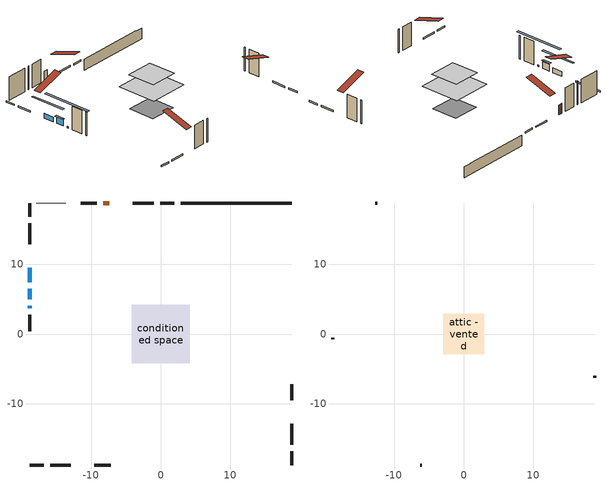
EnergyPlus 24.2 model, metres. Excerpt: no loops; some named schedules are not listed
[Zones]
conditioned space
 floor adiabatic (AdiabaticFloorConstruction): -4.16,-4.16 -4.16,4.16 4.16,4.16 4.16,-4.16 z2.6
 floor foundation (Slab1 construction): -2.79,-2.79 -2.79,2.79 2.79,2.79 2.79,-2.79 z-2.1
 wall outside (RimJoist1 construction): 1.9,18.78 -0.08,18.78 / -18.78,-18.78 -16.8,-18.78 / -18.78,18.78 -18.78,16.8 / 18.78,-18.78 18.78,-16.8 z0.16:0.46
 wall outside (RimJoist2 construction): -1.01,18.78 -4,18.78 / -15.87,-18.78 -12.88,-18.78 / -18.78,15.87 -18.78,12.88 / 18.78,-15.87 18.78,-12.88 z0.16:0.46
 wall outside (AdiabaticWallConstruction 1): -7.35,18.78 -8.21,18.78 z0.16:2.19
 wall outside (AdiabaticWallConstruction): -18.78,9.53 -18.78,7.39 z0.16:1.14; -18.78,6.46 -18.78,4.95 z0.16:1.54; -18.78,4.03 -18.78,3.69 z0.16:0.47
 wall outside (Wall1 construction): -9.14,18.78 -11.48,18.78 / -9.53,-18.78 -7.18,-18.78 / -18.78,2.76 -18.78,0.42 / 18.78,-9.53 18.78,-7.18 z0.16:5.04
 wall foundation (FoundationWall1 construction): 2.83,18.78,-2.1 2.83,18.78,0.16 17.19,18.78,0.16 17.19,18.78,0.1 18.78,18.78,0.1 18.78,18.78,-2.1
 wall adiabatic (Wall4 construction): -13.6,18.78 -17.85,18.78 z0.16:5.04
 window (WindowConstruction): -18.78,9.53 -18.78,7.39 z0.16:1.14
 window (WindowConstruction 1): -18.78,6.46 -18.78,4.95 z0.16:1.54
 window (WindowConstruction 2): -18.78,4.02 -18.78,3.69 z0.16:0.46
 door (Door): -7.35,18.78 -8.21,18.78 z0.16:2.19
 ceiling adiabatic (AdiabaticFloorConstruction): 4.16,-4.16 4.16,4.16 -4.16,4.16 -4.16,-4.16 z2.6
attic - vented
 floor to conditioned space (Floor1 construction Reversed): -2.92,-2.92 -2.92,2.92 2.92,2.92 2.92,-2.92 z5.04
 wall outside (Wall3 construction): -12.41,18.78 -12.68,18.78 / -6.25,-18.78 -5.99,-18.78 / -18.78,-0.51 -18.78,-0.77 / 18.78,-6.25 18.78,-5.99 z0.16:5.04
 roof outside (Roof1 construction): -6.42,18.78,5.04 -6.42,13.1,6.93 -4.93,13.1,6.93 -4.93,18.78,5.04; -10.45,-18.78,5.04 -10.45,-13.1,6.93 -11.95,-13.1,6.93 -11.95,-18.78,5.04; -18.78,10.45,5.04 -13.1,10.45,6.93 -13.1,11.95,6.93 -18.78,11.95,5.04; 18.78,-10.45,5.04 13.1,-10.45,6.93 13.1,-11.95,6.93 18.78,-11.95,5.04
shading: -18.78,4.75 -18.78,12.16 -19.19,12.16 -19.19,4.75 z3.77; -18.78,4.75 -18.78,6.66 -19.19,6.66 -19.19,4.75 z1.74; -18.78,-1.39 -18.78,9.11 -19.19,9.11 -19.19,-1.39 z5.54
[Building]
Building 1: Terrain=Suburbs
[Site:Location]
Erieau AUT_ON: Latitude {deg}=42.25; Longitude {deg}=-81.9; Time Zone {hr}=-5; Elevation {m}=178; Keep Site Location Information=Yes
[Site:GroundTemperature:Shallow]
5.2292, 3.30147, 3.1471, 4.0619, 7.73432, 11.3896, 14.5586, 16.5661, 16.7366, 15.1039, 12.0157, 8.47254
[Site:WaterMainsTemperature]
Calculation Method=Schedule; Temperature Schedule=mains temperature schedule
[Material] Roughness=Rough; Thermal Absorptance=0.9
Name | Thickness {m} | Conductivity {W/m-K} | Density {kg/m3} | Specific Heat {J/kg-K} | Solar Absorptance | Visible Absorptance
asphalt or fiberglass shingles | 0.00635 | 0.162714 | 1121.4 | 1465.45 | 0.84 | 0.84
ceiling stud and cavity | 0.1397 | 0.0761394 | 65.682 | 1177.47 | 0.7 | 0.7
concrete 4.0 in. | 0.1016 | 1.803125 | 2242.8 | 837.4 | 0.7 | 0.7
concrete 8.0 in. | 0.2032 | 1.803125 | 2242.8 | 837.4 | 0.7 | 0.7
door material | 0.04445 | 0.053851 | 512.64 | 1214.23 | 0.7 | 0.7
exterior vertical ins | 0.0157188 | 0.029427 | 32.04 | 1214.23 | 0.7 | 0.7
floor covering | 0.0127 | 0.0433444 | 54.468 | 1339.84 | 0.6 | 0.6
floor rigid ins; wall rigid ins | 0.512978 | 0.029427 | 32.04 | 1214.23 | 0.7 | 0.7
floor stud and cavity | 0.1397 | 1.75129 | 37.0049 | 1207.88 | 0.7 | 0.7
furniture material conditioned space 1 | 0.1524 | 0.115458 | 640.8 | 1214.23 | 0.6 | 0.6
gypsum board | 0.0127 | 0.160291 | 801 | 837.4 | 0.6 | 0.6
gypsum board 1 | 0.0127 | 0.160291 | 801 | 837.4 | 0.7 | 0.7
interior horizontal ins | 0.0107684 | 0.029427 | 32.04 | 1214.23 | 0.7 | 0.7
osb sheathing 0.5 in. | 0.0127 | 0.115458 | 512.64 | 1214.23 | 0.7 | 0.7
osb sheathing 0.5 in. 1 | 0.0127 | 0.115458 | 512.64 | 1214.23 | 0.4 | 0.4
osb sheathing 0.75 in. | 0.01905 | 0.115458 | 512.64 | 1214.23 | 0.7 | 0.7
osb sheathing 2.0 in. | 0.0508 | 0.115458 | 512.64 | 1214.23 | 0.7 | 0.7
rim joist stud and cavity | 0.0508 | 0.0453916 | 125.044 | 1163.47 | 0.6 | 0.6
rim joist stud and cavity 1 | 0.0508 | 0.648972 | 50.32683 | 1063.81 | 0.6 | 0.6
wall stud and cavity | 0.1397 | 0.0896479 | 139.0536 | 1170.24 | 0.7 | 0.7
wall stud and cavity 1 | 0.0889 | 6.9971 | 50.32683 | 1063.81 | 0.6 | 0.6
wall stud and cavity 2 | 0.1397 | 0.0811608 | 139.0536 | 1170.24 | 0.7 | 0.7
wall stud and cavity 3 | 0.0889 | 0.380278 | 52.3479 | 1209.89 | 0.7 | 0.7
wall stud and cavity 4 | 0.0889 | 0.391764 | 83.0341 | 1211.67 | 0.7 | 0.7
wood siding | 0.0254 | 0.102417 | 544.68 | 1172.36 | 0.4 | 0.4
wood siding 1 | 0.00254 | 0.102417 | 544.68 | 1172.36 | 0.4 | 0.4
wood siding 2; wood siding 3; wood siding 4 | 0.0254 | 0.102417 | 544.68 | 1172.36 | 0.7 | 0.7
[WindowMaterial:SimpleGlazingSystem]
Name | U-Factor {W/m2-K} | Solar Heat Gain Coefficient
WindowMaterial | 2.47674 | 0.61
WindowMaterial 1 | 2.40861 | 0.64
WindowMaterial 2 | 2.8214 | 0.41
[Construction]
AdiabaticFloorConstruction: floor stud and cavity, floor rigid ins, osb sheathing 0.75 in., floor covering
AdiabaticWallConstruction: wood siding 3, wall rigid ins, wall stud and cavity 3, gypsum board
AdiabaticWallConstruction 1: wood siding 4, wall rigid ins, wall stud and cavity 3, gypsum board
Door: door material
Floor1 construction Reversed: gypsum board, ceiling stud and cavity
FoundationWall1 construction: concrete 8.0 in., gypsum board 1
furniture construction conditioned space 1: furniture material conditioned space 1
PartitionWallConstruction: gypsum board, wall stud and cavity 4, gypsum board
RimJoist1 construction: wood siding 2, osb sheathing 2.0 in., rim joist stud and cavity
RimJoist2 construction: wood siding 2, rim joist stud and cavity 1
Roof1 construction: asphalt or fiberglass shingles
Slab1 construction: concrete 4.0 in.
Wall1 construction: wood siding, osb sheathing 0.5 in., wall stud and cavity, gypsum board
Wall3 construction: wood siding 1, wall stud and cavity 1
Wall4 construction: osb sheathing 0.5 in. 1, wall stud and cavity 2, gypsum board
WindowConstruction: WindowMaterial
WindowConstruction 1: WindowMaterial 1
WindowConstruction 2: WindowMaterial 2
[Zone] Multiplier=1; Part of Total Floor Area=Yes
Name | Volume {m3}
attic - vented | 10.4673
conditioned space | 251.2
[Space]
Name | Zone | Volume {m3}
attic - vented 1 | attic - vented | 10.4673
conditioned space 1 | conditioned space | 251.2
[ZoneInfiltration:EffectiveLeakageArea]
infil attic - vented 1: Zone or Space=attic - vented 1; Schedule=Always On Discrete; Effective Air Leakage Area {cm2}=1633.92; Stack Coefficient=0.000470846; Wind Coefficient=1.46609e-05
[ZoneMixing]
whole house fan mix: Zone or Space=attic - vented; Schedule=Always On Continuous; Design Flow Rate Calculation Method=Flow/Zone; Design Flow Rate {m3/s}=0; Source Zone or Space=conditioned space
[SurfaceProperty:ExposedFoundationPerimeter]
Slab1: Exposed Perimeter Calculation Method=TotalExposedPerimeter; Total Exposed Perimeter {m}=15.95
[InternalMass] Zone or ZoneList=conditioned space; Space or SpaceList=conditioned space 1
Name | Construction | Surface Area {m2}
furniture mass conditioned space 1 | furniture construction conditioned space 1 | 40.172
partition wall mass | PartitionWallConstruction | 100.43
[Lights]
interior lighting: Zone or ZoneList or Space or SpaceList=conditioned space 1; Schedule=interior lighting schedule; Design Level Calculation Method=LightingLevel; Lighting Level {W}=343.2; Return Air Fraction=0; Fraction Radiant=0.6; Fraction Visible=0.2; Fraction Replaceable=1
[People]
occupants: Zone or ZoneList or Space or SpaceList=conditioned space 1; Number of People Schedule=occupants schedule; Number of People Calculation Method=People; Number of People=3; Fraction Radiant=0.314171; Sensible Heat Fraction=0.56303; Activity Level Schedule=occupants activity schedule; Carbon Dioxide Generation Rate {m3/s-W}=0; Enable ASHRAE 55 Comfort Warnings=No; Mean Radiant Temperature Calculation Type=EnclosureAveraged
[ElectricEquipment] Zone or ZoneList or Space or SpaceList=conditioned space 1; Design Level Calculation Method=EquipmentLevel
Name | Schedule | Design Level {W} | Fraction Latent | Fraction Radiant | Fraction Lost
clothes dryer | clothes dryer schedule | 140.772 | 0.015 | 0.081 | 0.85
clothes washer | clothes washer schedule | 32.1985 | 0.03 | 0.162 | 0.7
cooking range | cooking range schedule | 208.969 | 0.08 | 0.432 | 0.2
dishwasher | dishwasher schedule | 66.8632 | 0.3 | 0.18 | 0.4
fridge | fridge schedule | 72.9452 | 0 | 0.6 | 0
mech vent house fan | mech vent house fan schedule | 10 | 0 | 0 | 1
mech vent house fan cfis | mech vent house fan cfis schedule | 0 | 0 | 0 | 0
misc plug loads | misc plug loads schedule | 494.7 | 0.045 | 0.513 | 0.1
whole house fan | Always On Discrete | 0 | 0 | 0 | 1
[OtherEquipment] Zone or ZoneList or Space or SpaceList=conditioned space 1; Design Level Calculation Method=EquipmentLevel
Name | Fuel Type | Schedule | Design Level {W} | Fraction Latent | Fraction Radiant | Fraction Lost
clothes dryer 1 | Electricity | clothes dryer schedule | 0 | 0.015 | 0.081 | 0.85
cooking range 1 | Electricity | cooking range schedule | 0 | 0.08 | 0.432 | 0.2
general water use latent | None | general water use schedule | 59.3978 | 1 | 0 | 0
general water use sensible | None | general water use schedule | -58.539 | 0 | 0.6 | 0
mech vent house fan latent load | None | Always On Discrete | 0 | 1 | 0 | 0
mech vent house fan sensible load | None | Always On Discrete | 0 | 0 | 0 | 0
water heater energy adjustment1 | NaturalGas | Always On Discrete | 0.01 | 0 | 0 | 1
[ZoneInfiltration:DesignFlowRate] Zone or ZoneList or Space or SpaceList=conditioned space 1; Schedule=Always On Discrete; Design Flow Rate Calculation Method=Flow/Zone; Design Flow Rate {m3/s}=0
infil flow; natural vent flow; whole house fan flow
[AvailabilityManager:Scheduled]
central ac and furnace airloop Availability Manager: Schedule=Always On Discrete
[Foundation:Kiva]
Foundation Kiva 1: Initial Indoor Air Temperature {C}=21; Interior Horizontal Insulation Material=interior horizontal ins; Interior Horizontal Insulation Depth {m}=0; Interior Horizontal Insulation Width {m}=1; Wall Height Above Grade {m}=0.15999; Wall Depth Below Slab {m}=0.2032; Custom Block Material Name 1=exterior vertical ins; Custom Block Depth 1 {m}=2.26; Custom Block X Position 1 {m}=0.2159; Custom Block Z Position 1 {m}=0
[Foundation:Kiva:Settings]
Soil Conductivity {W/m-K}=0.849921; Soil Density {kg/m3}=1842.3; Soil Specific Heat {J/kg-K}=418.7; Ground Solar Absorptivity=0.9; Ground Thermal Absorptivity=0.9; Ground Surface Roughness {m}=0.03; Far-Field Width {m}=40; Deep-Ground Boundary Condition=ZeroFlux; Deep-Ground Depth {m}=40; Minimum Cell Dimension {m}=0.2; Maximum Cell Growth Coefficient=3; Simulation Timestep=Timestep
[Exterior:Lights]
exterior lighting: Schedule=exterior lighting schedule; Design Level {W}=75.6
[EnergyManagementSystem:GlobalVariable]
central_ac_and_furnace_airloop_Fan_RTF
infil_program_Qfan
infil_program_Qinf
natural_vent_program_Qnv
natural_vent_program_Qwhf
[EnergyManagementSystem:Sensor]
Name | Output:Variable or Output:Meter Index Key | Output:Variable or Output:Meter
airflow_gain | infil flow | Infiltration Sensible Heat Gain Energy
airflow_gain_1 | natural vent flow | Infiltration Sensible Heat Gain Energy
airflow_gain_2 | whole house fan flow | Infiltration Sensible Heat Gain Energy
airflow_loss | infil flow | Infiltration Sensible Heat Loss Energy
airflow_loss_1 | natural vent flow | Infiltration Sensible Heat Loss Energy
airflow_loss_2 | whole house fan flow | Infiltration Sensible Heat Loss Energy
clg_load_cond |  | Cooling:EnergyTransfer:Zone:CONDITIONED SPACE
clg_sp_s; clg_sp_s_1 | cooling setpoint | Schedule Value
clothes_dryer_exhaust_0_sch_s | clothes dryer exhaust 0 schedule | Schedule Value
cool_season | cooling season schedule | Schedule Value
htg_load_cond |  | Heating:EnergyTransfer:Zone:CONDITIONED SPACE
htg_sp_s; htg_sp_s_1 | heating setpoint | Schedule Value
ig_ee_conv | clothes dryer | Electric Equipment Convective Heating Energy
ig_ee_conv_2 | cooking range | Electric Equipment Convective Heating Energy
ig_ee_conv_4 | fridge | Electric Equipment Convective Heating Energy
ig_ee_conv_5 | misc plug loads | Electric Equipment Convective Heating Energy
ig_ee_conv_6 | whole house fan | Electric Equipment Convective Heating Energy
ig_ee_rad | clothes dryer | Electric Equipment Radiant Heating Energy
ig_ee_rad_2 | cooking range | Electric Equipment Radiant Heating Energy
ig_ee_rad_4 | fridge | Electric Equipment Radiant Heating Energy
ig_ee_rad_5 | misc plug loads | Electric Equipment Radiant Heating Energy
ig_ee_rad_6 | whole house fan | Electric Equipment Radiant Heating Energy
ig_lgt_conv | interior lighting | Lights Convective Heating Energy
ig_lgt_rad | interior lighting | Lights Radiant Heating Energy
ig_lgt_vis | interior lighting | Lights Visible Radiation Heating Energy
ig_oe_conv | clothes dryer 1 | Other Equipment Convective Heating Energy
ig_oe_conv_1 | cooking range 1 | Other Equipment Convective Heating Energy
ig_oe_conv_2 | general water use latent | Other Equipment Convective Heating Energy
ig_oe_conv_3 | general water use sensible | Other Equipment Convective Heating Energy
ig_oe_conv_4 | water heater energy adjustment1 | Other Equipment Convective Heating Energy
ig_oe_rad | clothes dryer 1 | Other Equipment Radiant Heating Energy
ig_oe_rad_1 | cooking range 1 | Other Equipment Radiant Heating Energy
ig_oe_rad_2 | general water use latent | Other Equipment Radiant Heating Energy
ig_oe_rad_3 | general water use sensible | Other Equipment Radiant Heating Energy
ig_oe_rad_4 | water heater energy adjustment1 | Other Equipment Radiant Heating Energy
ig_ppl_conv | occupants | People Convective Heating Energy
ig_ppl_rad | occupants | People Radiant Heating Energy
im_conv | furniture mass conditioned space 1 | Surface Inside Face Convection Heat Gain Energy
im_conv_1 | partition wall mass | Surface Inside Face Convection Heat Gain Energy
im_ig | furniture mass conditioned space 1 | Surface Inside Face Internal Gains Radiation Heat Gain Energy
im_ig_1 | partition wall mass | Surface Inside Face Internal Gains Radiation Heat Gain Energy
im_lgt | furniture mass conditioned space 1 | Surface Inside Face Lights Radiation Heat Gain Energy
im_lgt_1 | partition wall mass | Surface Inside Face Lights Radiation Heat Gain Energy
im_sol | furniture mass conditioned space 1 | Surface Inside Face Solar Radiation Heat Gain Energy
im_sol_1 | partition wall mass | Surface Inside Face Solar Radiation Heat Gain Energy
im_surf | furniture mass conditioned space 1 | Surface Inside Face Net Surface Thermal Radiation Heat Gain Energy
im_surf_1 | partition wall mass | Surface Inside Face Net Surface Thermal Radiation Heat Gain Energy
mv_conv | mech vent house fan | Electric Equipment Convective Heating Energy
mv_conv_1 | mech vent house fan cfis | Electric Equipment Convective Heating Energy
mv_conv_2 | mech vent house fan latent load | Other Equipment Convective Heating Energy
mv_conv_3 | mech vent house fan sensible load | Other Equipment Convective Heating Energy
mv_rad | mech vent house fan | Electric Equipment Radiant Heating Energy
mv_rad_1 | mech vent house fan cfis | Electric Equipment Radiant Heating Energy
mv_rad_2 | mech vent house fan latent load | Other Equipment Radiant Heating Energy
mv_rad_3 | mech vent house fan sensible load | Other Equipment Radiant Heating Energy
natural_vent_s | natural vent schedule | Schedule Value
out_pb_s |  | Site Outdoor Air Barometric Pressure
out_wt_s |  | Site Outdoor Air Humidity Ratio
site_vw_s |  | Site Wind Speed
ss_back_out | Window1 | Surface Window Shortwave from Zone Back Out Window Heat Transfer Rate
ss_back_out_1 | Window3 | Surface Window Shortwave from Zone Back Out Window Heat Transfer Rate
ss_back_out_2 | Window4 | Surface Window Shortwave from Zone Back Out Window Heat Transfer Rate
ss_conv | Door1 | Surface Inside Face Convection Heat Gain Energy
ss_conv_1 | Window1 | Surface Inside Face Convection Heat Gain Energy
ss_conv_2 | Window3 | Surface Inside Face Convection Heat Gain Energy
ss_conv_3 | Window4 | Surface Inside Face Convection Heat Gain Energy
ss_ig | Door1 | Surface Inside Face Internal Gains Radiation Heat Gain Energy
ss_ig_1 | Window1 | Surface Inside Face Internal Gains Radiation Heat Gain Energy
ss_ig_2 | Window3 | Surface Inside Face Internal Gains Radiation Heat Gain Energy
ss_ig_3 | Window4 | Surface Inside Face Internal Gains Radiation Heat Gain Energy
ss_lgt | Door1 | Surface Inside Face Lights Radiation Heat Gain Energy
ss_sol | Door1 | Surface Inside Face Solar Radiation Heat Gain Energy
ss_surf | Door1 | Surface Inside Face Net Surface Thermal Radiation Heat Gain Energy
ss_surf_1 | Window1 | Surface Inside Face Net Surface Thermal Radiation Heat Gain Energy
ss_surf_2 | Window3 | Surface Inside Face Net Surface Thermal Radiation Heat Gain Energy
ss_surf_3 | Window4 | Surface Inside Face Net Surface Thermal Radiation Heat Gain Energy
ss_trans_in | Window1 | Surface Window Transmitted Solar Radiation Rate
ss_trans_in_1 | Window3 | Surface Window Transmitted Solar Radiation Rate
ss_trans_in_2 | Window4 | Surface Window Transmitted Solar Radiation Rate
ss_trans_out | Window1 | Surface Inside Face Initial Transmitted Diffuse Transmitted Out Window Solar Radiation Rate
ss_trans_out_1 | Window3 | Surface Inside Face Initial Transmitted Diffuse Transmitted Out Window Solar Radiation Rate
ss_trans_out_2 | Window4 | Surface Inside Face Initial Transmitted Diffuse Transmitted Out Window Solar Radiation Rate
s_conv | Floor1 | Surface Inside Face Convection Heat Gain Energy
s_conv_1 | FoundationWall1 | Surface Inside Face Convection Heat Gain Energy
s_conv_10 | RimJoist2:270 | Surface Inside Face Convection Heat Gain Energy
s_conv_11 | RimJoist2:90 | Surface Inside Face Convection Heat Gain Energy
s_conv_12 | Slab1 | Surface Inside Face Convection Heat Gain Energy
s_conv_13 | Wall1:0 | Surface Inside Face Convection Heat Gain Energy
s_conv_14 | Wall1:180 | Surface Inside Face Convection Heat Gain Energy
s_conv_15 | Wall1:270 | Surface Inside Face Convection Heat Gain Energy
s_conv_16 | Wall1:90 | Surface Inside Face Convection Heat Gain Energy
s_conv_17 | Wall4 | Surface Inside Face Convection Heat Gain Energy
s_conv_2 | inferred conditioned ceiling | Surface Inside Face Convection Heat Gain Energy
s_conv_3 | inferred conditioned floor | Surface Inside Face Convection Heat Gain Energy
s_conv_4 | RimJoist1:0 | Surface Inside Face Convection Heat Gain Energy
s_conv_5 | RimJoist1:180 | Surface Inside Face Convection Heat Gain Energy
s_conv_6 | RimJoist1:270 | Surface Inside Face Convection Heat Gain Energy
s_conv_7 | RimJoist1:90 | Surface Inside Face Convection Heat Gain Energy
s_conv_8 | RimJoist2:0 | Surface Inside Face Convection Heat Gain Energy
s_conv_9 | RimJoist2:180 | Surface Inside Face Convection Heat Gain Energy
s_ig | Floor1 | Surface Inside Face Internal Gains Radiation Heat Gain Energy
s_ig_1 | FoundationWall1 | Surface Inside Face Internal Gains Radiation Heat Gain Energy
s_ig_10 | RimJoist2:270 | Surface Inside Face Internal Gains Radiation Heat Gain Energy
s_ig_11 | RimJoist2:90 | Surface Inside Face Internal Gains Radiation Heat Gain Energy
s_ig_12 | Slab1 | Surface Inside Face Internal Gains Radiation Heat Gain Energy
s_ig_13 | Wall1:0 | Surface Inside Face Internal Gains Radiation Heat Gain Energy
s_ig_14 | Wall1:180 | Surface Inside Face Internal Gains Radiation Heat Gain Energy
s_ig_15 | Wall1:270 | Surface Inside Face Internal Gains Radiation Heat Gain Energy
s_ig_16 | Wall1:90 | Surface Inside Face Internal Gains Radiation Heat Gain Energy
s_ig_17 | Wall4 | Surface Inside Face Internal Gains Radiation Heat Gain Energy
s_ig_2 | inferred conditioned ceiling | Surface Inside Face Internal Gains Radiation Heat Gain Energy
s_ig_3 | inferred conditioned floor | Surface Inside Face Internal Gains Radiation Heat Gain Energy
s_ig_4 | RimJoist1:0 | Surface Inside Face Internal Gains Radiation Heat Gain Energy
s_ig_5 | RimJoist1:180 | Surface Inside Face Internal Gains Radiation Heat Gain Energy
s_ig_6 | RimJoist1:270 | Surface Inside Face Internal Gains Radiation Heat Gain Energy
s_ig_7 | RimJoist1:90 | Surface Inside Face Internal Gains Radiation Heat Gain Energy
s_ig_8 | RimJoist2:0 | Surface Inside Face Internal Gains Radiation Heat Gain Energy
s_ig_9 | RimJoist2:180 | Surface Inside Face Internal Gains Radiation Heat Gain Energy
s_lgt | Floor1 | Surface Inside Face Lights Radiation Heat Gain Energy
s_lgt_1 | FoundationWall1 | Surface Inside Face Lights Radiation Heat Gain Energy
s_lgt_10 | RimJoist2:270 | Surface Inside Face Lights Radiation Heat Gain Energy
s_lgt_11 | RimJoist2:90 | Surface Inside Face Lights Radiation Heat Gain Energy
s_lgt_12 | Slab1 | Surface Inside Face Lights Radiation Heat Gain Energy
s_lgt_13 | Wall1:0 | Surface Inside Face Lights Radiation Heat Gain Energy
s_lgt_14 | Wall1:180 | Surface Inside Face Lights Radiation Heat Gain Energy
s_lgt_15 | Wall1:270 | Surface Inside Face Lights Radiation Heat Gain Energy
s_lgt_16 | Wall1:90 | Surface Inside Face Lights Radiation Heat Gain Energy
s_lgt_17 | Wall4 | Surface Inside Face Lights Radiation Heat Gain Energy
s_lgt_2 | inferred conditioned ceiling | Surface Inside Face Lights Radiation Heat Gain Energy
s_lgt_3 | inferred conditioned floor | Surface Inside Face Lights Radiation Heat Gain Energy
s_lgt_4 | RimJoist1:0 | Surface Inside Face Lights Radiation Heat Gain Energy
s_lgt_5 | RimJoist1:180 | Surface Inside Face Lights Radiation Heat Gain Energy
s_lgt_6 | RimJoist1:270 | Surface Inside Face Lights Radiation Heat Gain Energy
s_lgt_7 | RimJoist1:90 | Surface Inside Face Lights Radiation Heat Gain Energy
s_lgt_8 | RimJoist2:0 | Surface Inside Face Lights Radiation Heat Gain Energy
s_lgt_9 | RimJoist2:180 | Surface Inside Face Lights Radiation Heat Gain Energy
s_sol | Floor1 | Surface Inside Face Solar Radiation Heat Gain Energy
s_sol_1 | FoundationWall1 | Surface Inside Face Solar Radiation Heat Gain Energy
s_sol_10 | RimJoist2:270 | Surface Inside Face Solar Radiation Heat Gain Energy
s_sol_11 | RimJoist2:90 | Surface Inside Face Solar Radiation Heat Gain Energy
s_sol_12 | Slab1 | Surface Inside Face Solar Radiation Heat Gain Energy
s_sol_13 | Wall1:0 | Surface Inside Face Solar Radiation Heat Gain Energy
s_sol_14 | Wall1:180 | Surface Inside Face Solar Radiation Heat Gain Energy
s_sol_15 | Wall1:270 | Surface Inside Face Solar Radiation Heat Gain Energy
s_sol_16 | Wall1:90 | Surface Inside Face Solar Radiation Heat Gain Energy
s_sol_17 | Wall4 | Surface Inside Face Solar Radiation Heat Gain Energy
s_sol_2 | inferred conditioned ceiling | Surface Inside Face Solar Radiation Heat Gain Energy
s_sol_3 | inferred conditioned floor | Surface Inside Face Solar Radiation Heat Gain Energy
s_sol_4 | RimJoist1:0 | Surface Inside Face Solar Radiation Heat Gain Energy
s_sol_5 | RimJoist1:180 | Surface Inside Face Solar Radiation Heat Gain Energy
s_sol_6 | RimJoist1:270 | Surface Inside Face Solar Radiation Heat Gain Energy
s_sol_7 | RimJoist1:90 | Surface Inside Face Solar Radiation Heat Gain Energy
s_sol_8 | RimJoist2:0 | Surface Inside Face Solar Radiation Heat Gain Energy
s_sol_9 | RimJoist2:180 | Surface Inside Face Solar Radiation Heat Gain Energy
s_surf | Floor1 | Surface Inside Face Net Surface Thermal Radiation Heat Gain Energy
s_surf_1 | FoundationWall1 | Surface Inside Face Net Surface Thermal Radiation Heat Gain Energy
s_surf_10 | RimJoist2:270 | Surface Inside Face Net Surface Thermal Radiation Heat Gain Energy
s_surf_11 | RimJoist2:90 | Surface Inside Face Net Surface Thermal Radiation Heat Gain Energy
s_surf_12 | Slab1 | Surface Inside Face Net Surface Thermal Radiation Heat Gain Energy
s_surf_13 | Wall1:0 | Surface Inside Face Net Surface Thermal Radiation Heat Gain Energy
s_surf_14 | Wall1:180 | Surface Inside Face Net Surface Thermal Radiation Heat Gain Energy
s_surf_15 | Wall1:270 | Surface Inside Face Net Surface Thermal Radiation Heat Gain Energy
s_surf_16 | Wall1:90 | Surface Inside Face Net Surface Thermal Radiation Heat Gain Energy
s_surf_17 | Wall4 | Surface Inside Face Net Surface Thermal Radiation Heat Gain Energy
s_surf_2 | inferred conditioned ceiling | Surface Inside Face Net Surface Thermal Radiation Heat Gain Energy
s_surf_3 | inferred conditioned floor | Surface Inside Face Net Surface Thermal Radiation Heat Gain Energy
s_surf_4 | RimJoist1:0 | Surface Inside Face Net Surface Thermal Radiation Heat Gain Energy
s_surf_5 | RimJoist1:180 | Surface Inside Face Net Surface Thermal Radiation Heat Gain Energy
s_surf_6 | RimJoist1:270 | Surface Inside Face Net Surface Thermal Radiation Heat Gain Energy
s_surf_7 | RimJoist1:90 | Surface Inside Face Net Surface Thermal Radiation Heat Gain Energy
s_surf_8 | RimJoist2:0 | Surface Inside Face Net Surface Thermal Radiation Heat Gain Energy
s_surf_9 | RimJoist2:180 | Surface Inside Face Net Surface Thermal Radiation Heat Gain Energy
[EnergyManagementSystem:Actuator]
Name | Actuated Component Unique | Actuated Component Type | Actuated Component Control Type
fridge_schedule_act | fridge schedule | Schedule:Constant | Schedule Value
infil_flow_act | infil flow | Zone Infiltration | Air Exchange Flow Rate
mech_vent_house_fan_cfis_act | mech vent house fan cfis | ElectricEquipment | Electricity Rate
mech_vent_house_fan_latent_load_act | mech vent house fan latent load | OtherEquipment | Power Level
mech_vent_house_fan_sensible_load_act | mech vent house fan sensible load | OtherEquipment | Power Level
natural_vent_flow_act | natural vent flow | Zone Infiltration | Air Exchange Flow Rate
water_heater_ec_adj_act | water heater energy adjustment1 | OtherEquipment | Power Level
whole_house_fan_act | whole house fan | ElectricEquipment | Electricity Rate
whole_house_fan_flow_act | whole house fan flow | Zone Infiltration | Air Exchange Flow Rate
whole_house_fan_mix_act | whole house fan mix | ZoneMixing | Air Exchange Flow Rate
